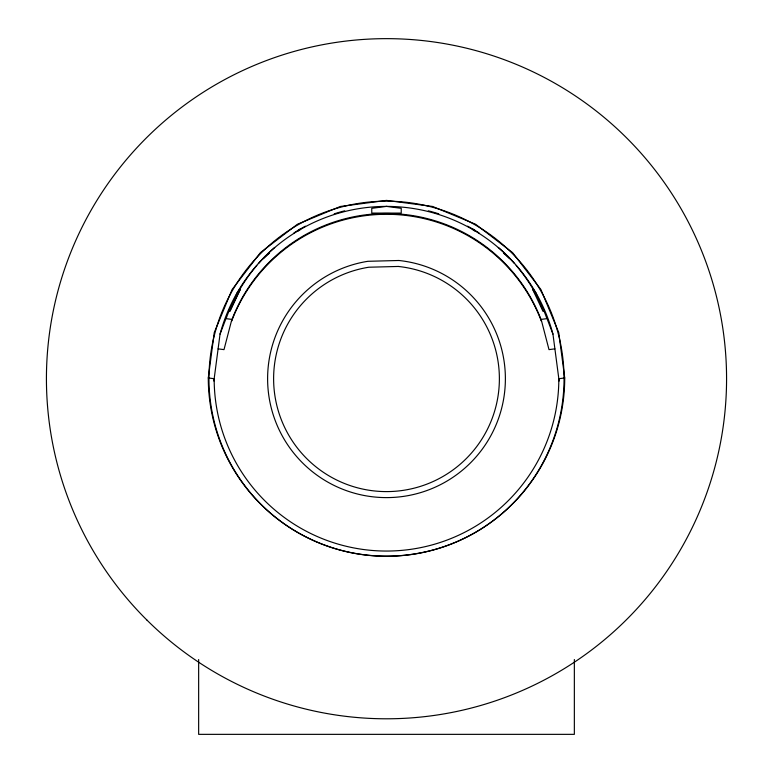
<?xml version="1.0" encoding="UTF-8"?>
<svg xmlns="http://www.w3.org/2000/svg" width="773" height="773" viewBox="0 0 773 773"><rect width="100%" height="100%" fill="white"/><g stroke="black" fill="none" stroke-linecap="round" stroke-linejoin="round"><path stroke-width="1.16" d="M208.285 377.949L214.256 332.574L232.074 289.566L260.414 252.636L297.344 224.296L340.352 206.478L386.5 200.4L432.648 206.478L475.656 224.296L512.586 252.636L540.926 289.566L558.744 332.574L564.715 377.949A178.215 178.215 0 0 1 386.5 556.164A178.215 178.215 0 0 1 208.285 377.949L214.169 378.722A172.331 172.331 0 0 0 386.5 551.052A172.331 172.331 0 0 0 558.831 378.722L564.715 377.949M213.87 381.031L220.044 334.12L225.967 318.621L231.861 319.404L223.996 349.628L218.102 348.855M229.417 311.48L237.263 292.561L239.427 289.74M229.939 310.669L240.113 289.063M230.054 311.21L240.123 289.827M263.207 258.742L269.342 253.264M298.455 230.924L300.339 229.484M554.898 348.855L549.004 349.628L541.139 319.404L547.033 318.621L552.956 334.12L559.13 381.031M472.661 229.484L474.545 230.924M503.658 253.264L509.794 258.742M533.573 289.74L535.737 292.561L543.583 311.48M532.877 289.827L542.946 311.21M574.349 659.524L574.349 734.35L198.651 734.35L198.651 659.524M226.131 318.486A170.36 170.36 0 0 1 256.858 265.448M258.443 263.622A170.36 170.36 0 0 1 274.676 247.457M293.933 232.963A170.36 170.36 0 0 1 305.393 226.17M334.216 213.841A170.36 170.36 0 0 1 344.681 210.826M428.319 210.826A170.36 170.36 0 0 1 438.784 213.841M467.607 226.17A170.36 170.36 0 0 1 479.067 232.963M498.324 247.457A170.36 170.36 0 0 1 514.557 263.622M516.142 265.448A170.36 170.36 0 0 1 546.869 318.486M231.629 320.389A165.644 165.644 0 0 1 541.371 320.389M220.044 334.12A172.331 172.331 0 0 1 552.956 334.12M229.175 311.393A170.36 170.36 0 0 1 240.007 289.788M532.993 289.788A170.36 170.36 0 0 1 543.825 311.393M229.175 310.591A170.36 170.36 0 0 1 240.007 288.986M263.313 258.279A170.36 170.36 0 0 1 265.835 255.689M267.555 253.998A170.36 170.36 0 0 1 269.294 252.317M298.04 230.364A170.36 170.36 0 0 1 301.161 228.508M471.839 228.508A170.36 170.36 0 0 1 474.96 230.364M503.706 252.317A170.36 170.36 0 0 1 505.445 253.998M507.165 255.689A170.36 170.36 0 0 1 509.687 258.279M532.993 288.986A170.36 170.36 0 0 1 543.825 310.591M231.629 321.172A165.644 165.644 0 0 1 541.371 321.172M386.5 206.391L371.765 208.333L371.765 213.087L401.235 213.087L401.235 208.333L386.5 206.391M398.907 260.491L367.88 261.303A118.878 118.878 0 0 0 287.952 445.219A118.878 118.878 0 0 0 488.41 439.934A118.878 118.878 0 0 0 398.907 260.491M398.279 266.453L368.818 267.226A112.887 112.887 0 0 0 292.928 441.866A112.887 112.887 0 0 0 483.27 436.842A112.887 112.887 0 0 0 398.279 266.453M261.506 504.808A177.539 177.539 0 0 0 558.193 423.923A177.539 177.539 0 0 0 339.801 207.435A177.539 177.539 0 0 0 261.506 504.808M147.083 620.236A340.072 340.072 0 0 0 715.363 465.307A340.072 340.072 0 0 0 297.054 50.622A340.072 340.072 0 0 0 147.083 620.236"/></g></svg>
